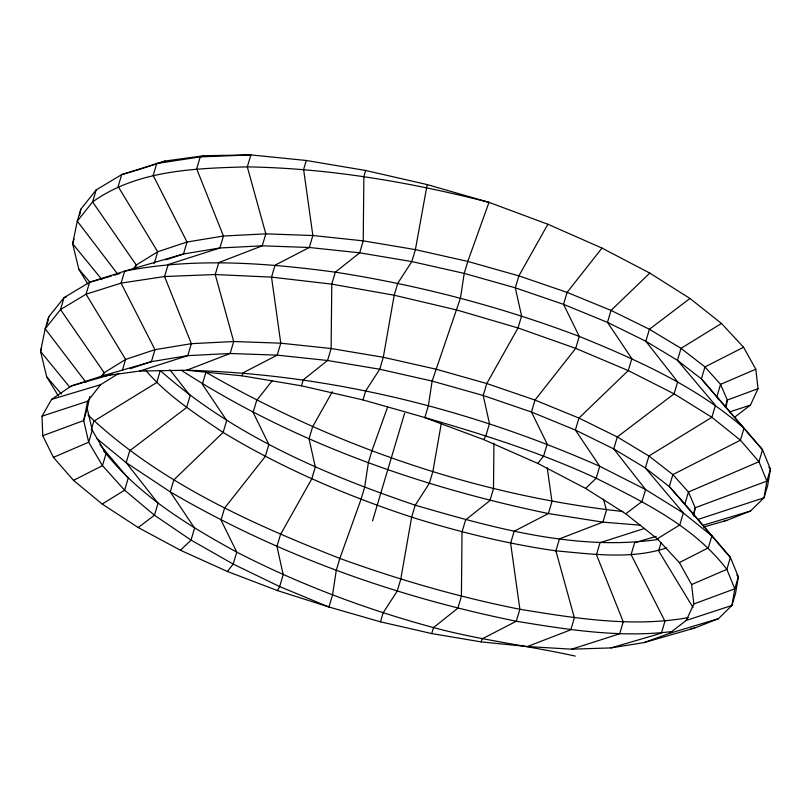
<?xml version="1.0" encoding="UTF-8"?>
<svg xmlns="http://www.w3.org/2000/svg" width="811" height="811" viewBox="0 0 811 811"><rect width="100%" height="100%" fill="white"/><g stroke="black" fill="none" stroke-linecap="round" stroke-linejoin="round"><path stroke-width="1.22" d="M493.94 443.161L493.493 488.607L489.925 500.569L465.605 519.922L462.037 531.884L461.398 596.278L457.83 608.24L433.51 627.582L431.726 633.573L380.45 621.824L328.942 607.003L277.413 590.56L227.384 571.471L180.468 550.263L138.235 527.555L102.156 504.026L73.517 480.376L53.425 457.363L42.74 435.73L42.03 416.185L51.58 399.387L71.338 385.955L100.959 376.375L151.393 361.645L187.787 355.644L230.142 353.484L277.2 355.147L327.563 360.49L379.73 369.248L432.131 381.069L483.214 395.504L531.448 412.029L575.384 430.043L613.734 448.909L645.353 467.967L669.298 486.549L684.879 503.986L730.407 557.421L738.355 576.844L735.506 593.48L731.938 605.442L718.414 618.692L694.642 628.059L643.934 642.626L610.947 647.908L571.633 649.185L527.363 646.549L481.197 641.896L431.726 633.573M693.79 516.212L695.209 507.716L688.448 492.024L672.866 474.587L648.922 456.005L617.303 436.947L578.953 418.081L535.007 400.066L486.782 383.542L435.7 369.106L383.299 357.286L331.131 348.527L280.768 343.185L233.71 341.522L191.355 343.682L154.962 349.673L125.614 359.425L104.173 372.715L101.142 376.608M726.098 407.335L727.305 400.046L720.543 384.363L704.962 366.917L681.017 348.335L649.398 329.276L611.048 310.41L567.102 292.396L518.878 275.872L467.795 261.436L415.394 249.616L363.227 240.857L312.864 235.525L265.805 233.862L223.451 236.011L187.057 242.013L157.709 251.755L136.268 265.045L133.237 268.938M441.356 423.129L432.861 471.526L429.293 483.488L415.222 505.182L411.653 517.144L400.766 579.186L397.197 591.148L383.127 612.852L380.45 621.824M47.281 323.984L48.751 316.837L64.059 297.607L89.605 282.258L124.651 271.158L183.489 253.975L219.882 247.973L262.237 245.824L309.295 247.487L359.668 252.819L411.826 261.578L464.227 273.398L515.309 287.834L563.544 304.358L607.48 322.373L645.83 341.238L677.449 360.297L701.393 378.879L762.512 449.75L770.45 469.174L767.601 485.809L764.033 497.772L750.51 511.021L726.737 520.388L703.603 527.038M79.63 215.128L80.847 209.167L96.154 189.946L121.701 174.588L165.15 161.034L203.926 155.712L250.883 154.911L306.284 160.487L365.649 170.482L427.174 184.584L488.992 202.355L547.881 224.252L601.995 248.085L649.793 273.094L689.968 298.478L721.476 323.457L743.565 347.26L755.791 369.208L758.021 388.662L750.459 405.084L734.563 417.3M118.832 373.384L100.605 384.678L87.7 401.202L83.695 420.544L88.673 442.218L102.47 465.636L124.641 490.199L154.465 515.238L191.031 540.085L233.193 564.081L279.643 586.586L328.942 607.003L332.51 595.041L336.271 570.386L339.839 558.424L361.037 499.343L364.605 487.381L368.366 462.716L371.935 450.754L387.617 407.031M42.74 435.73L83.695 420.544L87.253 408.582L89.768 396.488M48.751 316.837L45.183 328.8L40.55 351.416L46.703 376.821L58.291 395.869M80.847 209.167L77.278 221.139L72.645 243.746L78.809 269.151L87.811 283.972M41.625 347.828L40.55 351.416L69.837 387.263M74.075 238.961L72.645 243.746L101.943 279.602M96.154 189.946L92.586 201.909L77.278 221.139L117.22 273.51M103.109 376.304L104.173 372.715L60.49 309.569L64.059 297.607L66.472 296.887M135.204 268.634L136.268 265.045L92.586 201.909C137.181 170.026 194.559 168.343 247.314 166.873C329.023 168.262 409.981 182.08 488.992 202.355L467.795 261.436L464.227 273.398L460.466 298.063L432.131 381.069L428.37 405.723L424.802 417.685L483.691 439.582L537.805 463.426L585.603 488.425L625.778 513.809L657.285 538.788L679.375 562.591L691.601 584.538L693.831 603.992L686.258 620.415L669.379 633.401L643.934 642.626M91.288 429.617L93.782 421.244L156.736 382.528L160.304 370.566C232.879 435.264 324.116 474.242 415.222 505.182C493.372 527.91 576.439 551.338 658.451 539.437M87.253 408.582L92.241 430.256L88.673 442.218L53.425 457.363M122.4 370.191L125.614 359.425L86.037 294.221L89.605 282.258L111.523 275.963M154.141 263.717L157.709 251.755L118.142 186.55L121.701 174.588L134.383 170.949M100.959 376.375L139.735 371.043L186.692 370.242L242.094 375.828L242.986 372.837L277.2 355.147L280.768 343.185L271.513 277.129L275.081 265.167L309.295 247.487L312.864 235.525L303.608 169.458L306.284 160.487M242.094 375.828L301.459 385.813L303.243 379.832L327.563 360.49L331.131 348.527L331.77 284.134L335.338 272.172L359.668 252.819L363.227 240.857L363.865 176.463L365.649 170.482M301.459 385.813L362.983 399.914L365.66 390.943L379.73 369.248L383.299 357.286L394.187 295.234L397.755 283.272L411.826 261.578L415.394 249.616L427.174 184.584M372.513 520.956L404.608 413.286M481.197 641.896L482.089 638.906L516.303 621.226C567.71 629.671 620.395 638.156 672.471 631.465M661.137 542.518L658.644 550.892L693.02 607.54M684.879 503.986L688.448 492.024L758.944 461.712L762.512 449.75L701.393 378.879L704.962 366.917L743.565 347.26M693.07 514.894L695.209 507.716L766.882 481.136L770.45 469.174L768.869 467.237M725.166 407.223L727.305 400.046L758.021 388.662M332.348 391.703L312.6 426.85L309.032 438.812L315.307 466.964L311.738 478.926L280.505 534.52L276.936 546.482L283.211 574.624L279.643 586.586L277.413 590.56M547.881 224.252L518.878 275.872L515.309 287.834L521.585 315.986L518.016 327.948L486.782 383.542L483.214 395.504L489.479 423.646L485.921 435.608L483.691 439.582M272.192 380.754L256.681 400.441L253.123 412.404L268.857 444.458L265.288 456.421L224.586 508.112L221.018 520.074L236.761 552.119C299.381 584.325 365.558 609.243 433.51 627.582C480.132 640.163 528.164 645.688 575.263 656.089M227.384 571.471L233.193 564.081L236.761 552.119C188.841 525.913 140.85 496.636 106.038 453.673L103.585 450.825M601.995 248.085L567.102 292.396L563.544 304.358L579.277 336.413C637.527 360.145 696.254 386.371 743.991 428.228L740.423 440.191L672.866 474.587L669.298 486.549L730.407 557.421L726.849 569.383L734.786 588.806L731.938 605.442L686.258 620.415M537.805 463.426L543.613 456.035L547.182 444.073L531.448 412.029L535.007 400.066L575.709 348.375L579.277 336.413C500.478 306.538 418.608 285.097 335.338 272.172C265.623 262.805 194.174 257.432 124.651 271.158L121.082 283.12L154.962 349.673L151.393 361.645L130.267 368.66M180.468 550.263L191.031 540.085L194.599 528.123L170.249 491.871L126.192 462.655L97.026 438.771M649.793 273.094L611.048 310.41L607.48 322.373L631.83 358.624L628.261 370.586L578.953 418.081L575.384 430.043L599.735 466.295L645.576 489.53L683.338 512.998L711.896 535.889L708.327 547.851L679.375 562.591M585.603 488.425L596.166 478.257L599.735 466.295C469.792 408.886 328.962 373.912 186.692 370.242L230.142 353.484L233.71 341.522L215.219 274.534L218.788 262.571L262.237 245.824L265.805 233.862L247.314 166.873L250.883 154.911L200.236 156.898L156.746 163.498L153.178 175.46L187.057 242.013L183.489 253.975L165.88 259.824M138.235 527.555L154.465 515.238L158.033 503.276L126.192 462.655L129.76 450.693L186.56 407.568L190.129 395.606L169.945 369.846M689.968 298.478L649.398 329.276L645.83 341.238L677.672 381.859L674.103 393.832L617.303 436.947L613.734 448.909L645.576 489.53L642.008 501.492L625.778 513.809M102.156 504.026L124.641 490.199L128.199 478.237L99.915 444.702M721.476 323.457L681.017 348.335L677.449 360.297L715.434 405.328L711.865 417.3L648.922 456.005L645.353 467.967L683.338 512.998L679.77 524.96L657.285 538.788M73.517 480.376L102.47 465.636L106.038 453.673L92.241 430.256M755.791 369.208L720.543 384.363L716.975 396.326L718.424 399.681M691.601 584.538L726.849 569.383C693.932 526.278 643.539 501.999 596.166 478.257C521.524 443.597 441.853 422.46 362.983 399.914M527.363 646.549L570.812 629.792L574.381 617.83L555.89 550.841L559.458 538.879L602.908 522.132L640.497 525.204M666.733 547.881C631.14 559.661 592.486 554.126 555.89 550.841C506.916 543.857 458.833 531.935 411.653 517.144C346.094 495.541 282.238 468.251 223.126 432.425C195.492 413.894 166.965 395.383 145.24 369.796M693.831 603.992L734.786 588.806L738.355 576.844L736.773 574.908M42.03 416.185L87.7 401.202M729.697 411.897L750.459 405.084M697.724 519.527L764.033 497.772L766.882 481.136L758.944 461.712L740.423 440.191L711.865 417.3L674.103 393.832L628.261 370.586L575.709 348.375L518.016 327.948L456.897 310.025L394.187 295.234L331.77 284.134L271.513 277.129L215.219 274.534L164.572 276.521L121.082 283.12L86.037 294.221L60.49 309.569L45.183 328.8L85.895 382.184M135.538 170.614L165.15 161.034M203.926 155.712L200.236 156.898L196.667 168.86L223.451 236.011L219.882 247.973L168.141 264.558L164.572 276.521L191.355 343.682L187.787 355.644L139.735 371.043M644.563 528.437L600.028 542.711L596.47 554.673L623.243 621.824L619.685 633.786L571.633 649.185M51.58 399.387L100.605 384.678M702.336 525.477L750.51 511.021M669.379 633.401L718.414 618.692M656.261 536.375L634.638 542.691L631.08 554.653L664.959 621.216L661.391 633.178L610.947 647.908M113.966 275.264L120.048 273.51M71.338 385.955L112.384 374.165M724.274 520.774L726.737 520.388M688.357 617.607C632.438 627.653 575.283 618.296 519.871 609.264C458.61 597.109 398.525 579.723 339.839 558.424C249.93 523.075 158.774 482.18 87.933 414.928M690.952 628.626L694.642 628.059M622.767 511.498C476.209 495.237 333.544 445.695 205.913 372.249L202.344 384.211L226.695 420.463L223.126 432.425L173.818 479.909L170.249 491.871C277.048 554.481 395.15 596.693 516.303 621.226L519.871 609.264L510.616 543.198L514.184 531.235L548.398 513.556L602.908 522.132L606.476 510.17L603.455 499.201M181.37 370.292C292.325 442.228 419.449 486.752 548.398 513.556L551.967 501.593L547.253 467.937M78.809 269.151L90.193 282.512M46.703 376.821L61.342 393.994"/></g></svg>
